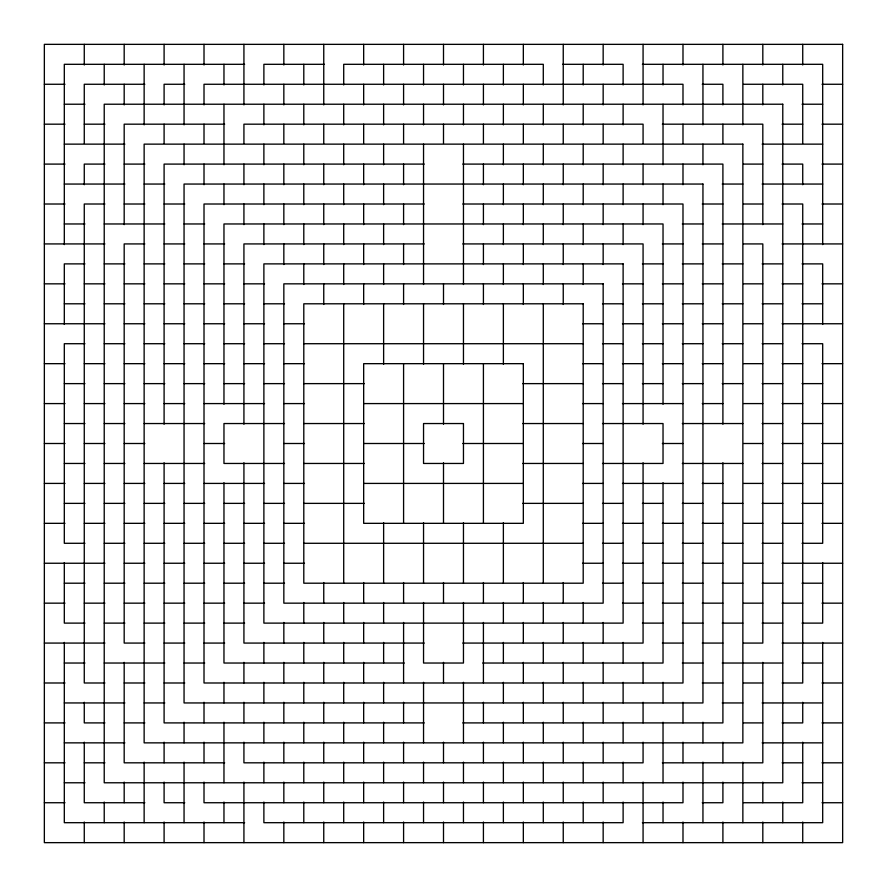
<?xml version="1.0" encoding="UTF-8"?>
<svg xmlns="http://www.w3.org/2000/svg" width="887" height="887" viewBox="0 0 887 887"><rect width="100%" height="100%" fill="white"/><g stroke="black" fill="none" stroke-linecap="round" stroke-linejoin="round"><path stroke-width="1.33" d="M244.612 64.307L64.307 64.307L64.307 244.612M324.442 64.307L263.882 64.307L263.882 84.952M562.558 64.307L623.117 64.307L623.117 84.952M642.388 64.307L822.692 64.307L822.692 244.612M44.35 84.265L64.995 84.265M144.825 84.265L84.265 84.265L84.265 143.45M184.74 84.265L164.095 84.265L164.095 104.91M702.26 84.265L722.905 84.265L722.905 104.91M743.55 84.265L802.735 84.265L802.735 143.45M822.005 84.265L842.65 84.265M64.307 104.222L84.952 104.222M802.048 104.222L822.692 104.222M44.35 124.18L64.995 124.18M84.265 124.18L104.91 124.18M224.655 124.18L124.18 124.18L124.18 224.655M662.345 124.18L762.82 124.18L762.82 224.655M782.09 124.18L802.735 124.18M822.005 124.18L842.65 124.18M64.307 144.137L124.867 144.137M762.133 144.137L822.692 144.137M44.35 164.095L64.995 164.095M104.91 164.095L84.265 164.095L84.265 184.74M124.18 164.095L144.825 164.095M424.23 164.095L164.095 164.095L164.095 424.23M462.77 164.095L722.905 164.095L722.905 424.23M743.55 164.095L762.82 164.095M782.09 164.095L802.735 164.095L802.735 184.74M822.005 164.095L842.65 164.095M64.307 184.052L124.867 184.052M144.137 184.052L164.782 184.052M722.218 184.052L742.862 184.052M762.133 184.052L822.692 184.052M44.35 204.01L64.995 204.01M104.91 204.01L84.265 204.01L84.265 682.99L104.91 682.99M124.18 204.01L144.825 204.01M164.095 204.01L184.74 204.01M424.23 204.01L204.01 204.01L204.01 682.99L682.99 682.99L682.99 204.01L462.77 204.01M702.26 204.01L722.905 204.01M743.55 204.01L762.82 204.01M782.09 204.01L802.735 204.01L802.735 682.99L782.09 682.99M822.005 204.01L842.65 204.01M64.307 223.967L84.952 223.967M104.222 223.967L164.782 223.967M184.052 223.967L204.697 223.967M682.303 223.967L702.947 223.967M722.218 223.967L782.777 223.967M802.048 223.967L822.692 223.967M44.35 243.925L104.91 243.925M144.825 243.925L124.18 243.925L124.18 643.075L144.825 643.075M164.095 243.925L184.74 243.925M204.01 243.925L224.655 243.925M424.23 243.925L243.925 243.925L243.925 424.23M462.77 243.925L643.075 243.925L643.075 424.23M662.345 243.925L682.99 243.925M702.26 243.925L722.905 243.925M743.55 243.925L762.82 243.925L762.82 643.075L743.55 643.075M782.09 243.925L842.65 243.925M84.952 263.882L64.307 263.882L64.307 324.442M104.222 263.882L124.867 263.882M144.137 263.882L164.782 263.882M184.052 263.882L204.697 263.882M223.967 263.882L244.612 263.882M642.388 263.882L663.032 263.882M682.303 263.882L702.947 263.882M722.218 263.882L742.862 263.882M762.133 263.882L782.777 263.882M802.048 263.882L822.692 263.882L822.692 324.442M44.35 283.84L64.995 283.84M84.265 283.84L104.91 283.84M124.18 283.84L144.825 283.84M164.095 283.84L184.74 283.84M204.01 283.84L224.655 283.84M243.925 283.84L264.57 283.84M622.43 283.84L643.075 283.84M662.345 283.84L682.99 283.84M702.26 283.84L722.905 283.84M743.55 283.84L762.82 283.84M782.09 283.84L802.735 283.84M822.005 283.84L842.65 283.84M64.307 303.797L84.952 303.797M104.222 303.797L124.867 303.797M144.137 303.797L164.782 303.797M184.052 303.797L204.697 303.797M223.967 303.797L244.612 303.797M263.882 303.797L284.527 303.797M602.473 303.797L623.117 303.797M642.388 303.797L663.032 303.797M682.303 303.797L702.947 303.797M722.218 303.797L742.862 303.797M762.133 303.797L782.777 303.797M802.048 303.797L822.692 303.797M44.35 323.755L104.91 323.755M124.18 323.755L144.825 323.755M164.095 323.755L184.74 323.755M204.01 323.755L224.655 323.755M243.925 323.755L264.57 323.755M283.84 323.755L304.485 323.755M582.515 323.755L603.16 323.755M622.43 323.755L643.075 323.755M662.345 323.755L682.99 323.755M702.26 323.755L722.905 323.755M743.55 323.755L762.82 323.755M782.09 323.755L842.65 323.755M84.952 343.712L64.307 343.712L64.307 543.287L84.952 543.287M104.222 343.712L124.867 343.712M144.137 343.712L164.782 343.712M184.052 343.712L204.697 343.712M223.967 343.712L244.612 343.712M263.882 343.712L284.527 343.712M303.797 343.712L583.202 343.712M602.473 343.712L623.117 343.712M642.388 343.712L663.032 343.712M682.303 343.712L702.947 343.712M722.218 343.712L742.862 343.712M762.133 343.712L782.777 343.712M802.048 343.712L822.692 343.712L822.692 543.287L802.048 543.287M44.35 363.67L64.995 363.67M84.265 363.67L104.91 363.67M124.18 363.67L144.825 363.67M164.095 363.67L184.74 363.67M204.01 363.67L224.655 363.67M243.925 363.67L264.57 363.67M283.84 363.67L304.485 363.67M582.515 363.67L603.16 363.67M622.43 363.67L643.075 363.67M662.345 363.67L682.99 363.67M702.26 363.67L722.905 363.67M743.55 363.67L762.82 363.67M782.09 363.67L802.735 363.67M822.005 363.67L842.65 363.67M64.307 383.627L84.952 383.627M104.222 383.627L124.867 383.627M144.137 383.627L164.782 383.627M184.052 383.627L204.697 383.627M223.967 383.627L244.612 383.627M263.882 383.627L284.527 383.627M303.797 383.627L364.357 383.627M522.643 383.627L583.202 383.627M602.473 383.627L623.117 383.627M642.388 383.627L663.032 383.627M682.303 383.627L702.947 383.627M722.218 383.627L742.862 383.627M762.133 383.627L782.777 383.627M802.048 383.627L822.692 383.627M44.35 403.585L64.995 403.585M84.265 403.585L104.91 403.585M124.18 403.585L144.825 403.585M164.095 403.585L184.74 403.585M204.01 403.585L264.57 403.585M283.84 403.585L304.485 403.585M363.67 403.585L523.33 403.585M582.515 403.585L603.16 403.585M622.43 403.585L682.99 403.585M702.26 403.585L722.905 403.585M743.55 403.585L762.82 403.585M782.09 403.585L802.735 403.585M822.005 403.585L842.65 403.585M64.307 423.542L84.952 423.542M104.222 423.542L124.867 423.542M144.137 423.542L204.697 423.542M284.527 423.542L223.967 423.542L223.967 463.457L284.527 463.457M303.797 423.542L364.357 423.542M522.643 423.542L583.202 423.542M602.473 423.542L663.032 423.542L663.032 463.457L602.473 463.457M682.303 423.542L742.862 423.542M762.133 423.542L782.777 423.542M802.048 423.542L822.692 423.542M44.35 443.5L64.995 443.5M84.265 443.5L104.91 443.5M124.18 443.5L144.825 443.5M204.01 443.5L224.655 443.5M283.84 443.5L304.485 443.5M363.67 443.5L424.23 443.5M462.77 443.5L523.33 443.5M582.515 443.5L603.16 443.5M662.345 443.5L682.99 443.5M743.55 443.5L762.82 443.5M782.09 443.5L802.735 443.5M822.005 443.5L842.65 443.5M64.307 463.457L84.952 463.457M104.222 463.457L124.867 463.457M144.137 463.457L204.697 463.457M303.797 463.457L364.357 463.457M522.643 463.457L583.202 463.457M682.303 463.457L742.862 463.457M762.133 463.457L782.777 463.457M802.048 463.457L822.692 463.457M44.35 483.415L64.995 483.415M84.265 483.415L104.91 483.415M124.18 483.415L144.825 483.415M164.095 483.415L184.74 483.415M204.01 483.415L264.57 483.415M283.84 483.415L304.485 483.415M363.67 483.415L523.33 483.415M582.515 483.415L603.16 483.415M622.43 483.415L682.99 483.415M702.26 483.415L722.905 483.415M743.55 483.415L762.82 483.415M782.09 483.415L802.735 483.415M822.005 483.415L842.65 483.415M64.307 503.372L84.952 503.372M104.222 503.372L124.867 503.372M144.137 503.372L164.782 503.372M184.052 503.372L204.697 503.372M223.967 503.372L244.612 503.372M263.882 503.372L284.527 503.372M303.797 503.372L364.357 503.372M522.643 503.372L583.202 503.372M602.473 503.372L623.117 503.372M642.388 503.372L663.032 503.372M682.303 503.372L702.947 503.372M722.218 503.372L742.862 503.372M762.133 503.372L782.777 503.372M802.048 503.372L822.692 503.372M44.35 523.33L64.995 523.33M84.265 523.33L104.91 523.33M124.18 523.33L144.825 523.33M164.095 523.33L184.74 523.33M204.01 523.33L224.655 523.33M243.925 523.33L264.57 523.33M283.84 523.33L304.485 523.33M582.515 523.33L603.16 523.33M622.43 523.33L643.075 523.33M662.345 523.33L682.99 523.33M702.26 523.33L722.905 523.33M743.55 523.33L762.82 523.33M782.09 523.33L802.735 523.33M822.005 523.33L842.65 523.33M104.222 543.287L124.867 543.287M144.137 543.287L164.782 543.287M184.052 543.287L204.697 543.287M223.967 543.287L244.612 543.287M263.882 543.287L284.527 543.287M303.797 543.287L583.202 543.287M602.473 543.287L623.117 543.287M642.388 543.287L663.032 543.287M682.303 543.287L702.947 543.287M722.218 543.287L742.862 543.287M762.133 543.287L782.777 543.287M44.35 563.245L104.91 563.245M124.18 563.245L144.825 563.245M164.095 563.245L184.74 563.245M204.01 563.245L224.655 563.245M243.925 563.245L264.57 563.245M283.84 563.245L304.485 563.245M582.515 563.245L603.16 563.245M622.43 563.245L643.075 563.245M662.345 563.245L682.99 563.245M702.26 563.245L722.905 563.245M743.55 563.245L762.82 563.245M782.09 563.245L842.65 563.245M64.307 583.202L84.952 583.202M104.222 583.202L124.867 583.202M144.137 583.202L164.782 583.202M184.052 583.202L204.697 583.202M223.967 583.202L244.612 583.202M263.882 583.202L284.527 583.202M602.473 583.202L623.117 583.202M642.388 583.202L663.032 583.202M682.303 583.202L702.947 583.202M722.218 583.202L742.862 583.202M762.133 583.202L782.777 583.202M802.048 583.202L822.692 583.202M44.35 603.16L64.995 603.16M84.265 603.16L104.91 603.16M124.18 603.16L144.825 603.16M164.095 603.16L184.74 603.16M204.01 603.16L224.655 603.16M243.925 603.16L264.57 603.16M622.43 603.16L643.075 603.16M662.345 603.16L682.99 603.16M702.26 603.16L722.905 603.16M743.55 603.16L762.82 603.16M782.09 603.16L802.735 603.16M822.005 603.16L842.65 603.16M84.952 623.117L64.307 623.117L64.307 562.558M104.222 623.117L124.867 623.117M144.137 623.117L164.782 623.117M184.052 623.117L204.697 623.117M223.967 623.117L244.612 623.117M642.388 623.117L663.032 623.117M682.303 623.117L702.947 623.117M722.218 623.117L742.862 623.117M762.133 623.117L782.777 623.117M802.048 623.117L822.692 623.117L822.692 562.558M44.35 643.075L104.91 643.075M164.095 643.075L184.74 643.075M204.01 643.075L224.655 643.075M424.23 643.075L243.925 643.075L243.925 462.77M462.77 643.075L643.075 643.075L643.075 462.77M662.345 643.075L682.99 643.075M702.26 643.075L722.905 643.075M782.09 643.075L842.65 643.075M64.307 663.032L84.952 663.032M104.222 663.032L164.782 663.032M184.052 663.032L204.697 663.032M404.272 663.032L223.967 663.032L223.967 482.728M482.728 663.032L663.032 663.032L663.032 482.728M682.303 663.032L702.947 663.032M722.218 663.032L782.777 663.032M802.048 663.032L822.692 663.032M44.35 682.99L64.995 682.99M124.18 682.99L144.825 682.99M164.095 682.99L184.74 682.99M702.26 682.99L722.905 682.99M743.55 682.99L762.82 682.99M822.005 682.99L842.65 682.99M64.307 702.947L124.867 702.947M144.137 702.947L164.782 702.947M722.218 702.947L742.862 702.947M762.133 702.947L822.692 702.947M44.35 722.905L64.995 722.905M104.91 722.905L84.265 722.905L84.265 702.26M124.18 722.905L144.825 722.905M424.23 722.905L164.095 722.905L164.095 462.77M462.77 722.905L722.905 722.905L722.905 462.77M743.55 722.905L762.82 722.905M782.09 722.905L802.735 722.905L802.735 702.26M822.005 722.905L842.65 722.905M64.307 742.862L124.867 742.862M762.133 742.862L822.692 742.862M44.35 762.82L64.995 762.82M84.265 762.82L104.91 762.82M224.655 762.82L124.18 762.82L124.18 662.345M662.345 762.82L762.82 762.82L762.82 662.345M782.09 762.82L802.735 762.82M822.005 762.82L842.65 762.82M64.307 782.777L84.952 782.777M802.048 782.777L822.692 782.777M44.35 802.735L64.995 802.735M144.825 802.735L84.265 802.735L84.265 742.175M184.74 802.735L164.095 802.735L164.095 782.09M702.26 802.735L722.905 802.735L722.905 782.09M743.55 802.735L802.735 802.735L802.735 742.175M822.005 802.735L842.65 802.735M244.612 822.692L64.307 822.692L64.307 642.388M642.388 822.692L822.692 822.692L822.692 642.388M802.735 44.35L802.735 64.995M802.735 822.005L802.735 842.65M782.777 64.307L782.777 84.952M782.777 802.048L782.777 822.692M762.82 44.35L762.82 64.995M762.82 84.265L762.82 104.91M762.82 782.09L762.82 802.735M762.82 822.005L762.82 842.65M742.862 64.307L742.862 124.867M742.862 762.133L742.862 822.692M722.905 44.35L722.905 64.995M722.905 124.18L722.905 143.45M722.905 742.175L722.905 762.82M722.905 822.005L722.905 842.65M702.947 64.307L702.947 124.867M702.947 144.137L702.947 164.782M702.947 722.218L702.947 742.862M702.947 762.133L702.947 822.692M682.99 44.35L682.99 64.995M682.99 104.91L682.99 84.265L204.01 84.265L204.01 104.91M682.99 124.18L682.99 143.45M682.99 164.095L682.99 184.74M682.99 702.26L682.99 722.905M682.99 742.175L682.99 762.82M682.99 782.09L682.99 802.735L204.01 802.735L204.01 782.09M682.99 822.005L682.99 842.65M663.032 64.307L663.032 84.952M663.032 104.222L663.032 164.782M663.032 184.052L663.032 204.697M663.032 404.272L663.032 223.967L223.967 223.967L223.967 404.272M663.032 682.303L663.032 702.947M663.032 722.218L663.032 782.777M663.032 802.048L663.032 822.692M643.075 44.35L643.075 104.91M643.075 143.45L643.075 124.18L243.925 124.18L243.925 143.45M643.075 164.095L643.075 184.74M643.075 204.01L643.075 224.655M643.075 662.345L643.075 682.99M643.075 702.26L643.075 722.905M643.075 742.175L643.075 762.82L243.925 762.82L243.925 742.175M643.075 782.09L643.075 842.65M623.117 104.222L623.117 124.867M623.117 144.137L623.117 164.782M623.117 184.052L623.117 204.697M623.117 223.967L623.117 244.612M623.117 642.388L623.117 663.032M623.117 682.303L623.117 702.947M623.117 722.218L623.117 742.862M623.117 762.133L623.117 782.777M623.117 802.048L623.117 822.692L263.882 822.692L263.882 802.048M603.16 44.35L603.16 64.995M603.16 84.265L603.16 104.91M603.16 124.18L603.16 143.45M603.16 164.095L603.16 184.74M603.16 204.01L603.16 224.655M603.16 243.925L603.16 264.57M603.16 622.43L603.16 643.075M603.16 662.345L603.16 682.99M603.16 702.26L603.16 722.905M603.16 742.175L603.16 762.82M603.16 782.09L603.16 802.735M603.16 822.005L603.16 842.65M583.202 64.307L583.202 84.952M583.202 104.222L583.202 124.867M583.202 144.137L583.202 164.782M583.202 184.052L583.202 204.697M583.202 223.967L583.202 244.612M583.202 263.882L583.202 284.527M583.202 602.473L583.202 623.117M583.202 642.388L583.202 663.032M583.202 682.303L583.202 702.947M583.202 722.218L583.202 742.862M583.202 762.133L583.202 782.777M583.202 802.048L583.202 822.692M563.245 44.35L563.245 104.91M563.245 124.18L563.245 143.45M563.245 164.095L563.245 184.74M563.245 204.01L563.245 224.655M563.245 243.925L563.245 264.57M563.245 283.84L563.245 304.485M563.245 582.515L563.245 603.16M563.245 622.43L563.245 643.075M563.245 662.345L563.245 682.99M563.245 702.26L563.245 722.905M563.245 742.175L563.245 762.82M563.245 782.09L563.245 802.735M563.245 822.005L563.245 842.65M543.287 84.952L543.287 64.307L343.712 64.307L343.712 84.952M543.287 104.222L543.287 124.867M543.287 144.137L543.287 164.782M543.287 184.052L543.287 204.697M543.287 223.967L543.287 244.612M543.287 263.882L543.287 284.527M543.287 303.797L543.287 583.202M543.287 602.473L543.287 623.117M543.287 642.388L543.287 663.032M543.287 682.303L543.287 702.947M543.287 722.218L543.287 742.862M543.287 762.133L543.287 782.777M543.287 802.048L543.287 822.692M523.33 44.35L523.33 64.995M523.33 84.265L523.33 104.91M523.33 124.18L523.33 143.45M523.33 164.095L523.33 184.74M523.33 204.01L523.33 224.655M523.33 243.925L523.33 264.57M523.33 283.84L523.33 304.485M523.33 582.515L523.33 603.16M523.33 622.43L523.33 643.075M523.33 662.345L523.33 682.99M523.33 702.26L523.33 722.905M523.33 742.175L523.33 762.82M523.33 782.09L523.33 802.735M523.33 822.005L523.33 842.65M503.372 64.307L503.372 84.952M503.372 104.222L503.372 124.867M503.372 144.137L503.372 164.782M503.372 184.052L503.372 204.697M503.372 223.967L503.372 244.612M503.372 263.882L503.372 284.527M503.372 303.797L503.372 364.357M503.372 522.643L503.372 583.202M503.372 602.473L503.372 623.117M503.372 642.388L503.372 663.032M503.372 682.303L503.372 702.947M503.372 722.218L503.372 742.862M503.372 762.133L503.372 782.777M503.372 802.048L503.372 822.692M483.415 44.35L483.415 64.995M483.415 84.265L483.415 104.91M483.415 124.18L483.415 143.45M483.415 164.095L483.415 184.74M483.415 204.01L483.415 224.655M483.415 243.925L483.415 264.57M483.415 283.84L483.415 304.485M483.415 363.67L483.415 523.33M483.415 582.515L483.415 603.16M483.415 622.43L483.415 682.99M483.415 702.26L483.415 722.905M483.415 742.175L483.415 762.82M483.415 782.09L483.415 802.735M483.415 822.005L483.415 842.65M463.457 64.307L463.457 84.952M463.457 104.222L463.457 124.867M463.457 144.137L463.457 284.527M463.457 303.797L463.457 364.357M463.457 522.643L463.457 583.202M463.457 602.473L463.457 663.032L423.542 663.032L423.542 602.473M463.457 682.303L463.457 742.862M463.457 762.133L463.457 782.777M463.457 802.048L463.457 822.692M443.5 44.35L443.5 64.995M443.5 84.265L443.5 104.91M443.5 124.18L443.5 143.45M443.5 283.84L443.5 304.485M443.5 363.67L443.5 424.23M443.5 462.77L443.5 523.33M443.5 582.515L443.5 603.16M443.5 662.345L443.5 682.99M443.5 742.175L443.5 762.82M443.5 782.09L443.5 802.735M443.5 822.005L443.5 842.65M423.542 64.307L423.542 84.952M423.542 104.222L423.542 124.867M423.542 144.137L423.542 284.527M423.542 303.797L423.542 364.357M423.542 522.643L423.542 583.202M423.542 682.303L423.542 742.862M423.542 762.133L423.542 782.777M423.542 802.048L423.542 822.692M403.585 44.35L403.585 64.995M403.585 84.265L403.585 104.91M403.585 124.18L403.585 143.45M403.585 164.095L403.585 184.74M403.585 204.01L403.585 224.655M403.585 243.925L403.585 264.57M403.585 283.84L403.585 304.485M403.585 363.67L403.585 523.33M403.585 582.515L403.585 603.16M403.585 622.43L403.585 682.99M403.585 702.26L403.585 722.905M403.585 742.175L403.585 762.82M403.585 782.09L403.585 802.735M403.585 822.005L403.585 842.65M383.627 64.307L383.627 84.952M383.627 104.222L383.627 124.867M383.627 144.137L383.627 164.782M383.627 184.052L383.627 204.697M383.627 223.967L383.627 244.612M383.627 263.882L383.627 284.527M383.627 303.797L383.627 364.357M383.627 522.643L383.627 583.202M383.627 602.473L383.627 623.117M383.627 642.388L383.627 663.032M383.627 682.303L383.627 702.947M383.627 722.218L383.627 742.862M383.627 762.133L383.627 782.777M383.627 802.048L383.627 822.692M363.67 44.35L363.67 64.995M363.67 84.265L363.67 104.91M363.67 124.18L363.67 143.45M363.67 164.095L363.67 184.74M363.67 204.01L363.67 224.655M363.67 243.925L363.67 264.57M363.67 283.84L363.67 304.485M363.67 582.515L363.67 603.16M363.67 622.43L363.67 643.075M363.67 662.345L363.67 682.99M363.67 702.26L363.67 722.905M363.67 742.175L363.67 762.82M363.67 782.09L363.67 802.735M363.67 822.005L363.67 842.65M343.712 104.222L343.712 124.867M343.712 144.137L343.712 164.782M343.712 184.052L343.712 204.697M343.712 223.967L343.712 244.612M343.712 263.882L343.712 284.527M343.712 303.797L343.712 583.202M343.712 602.473L343.712 623.117M343.712 642.388L343.712 663.032M343.712 682.303L343.712 702.947M343.712 722.218L343.712 742.862M343.712 762.133L343.712 782.777M343.712 802.048L343.712 822.692M323.755 44.35L323.755 104.91M323.755 124.18L323.755 143.45M323.755 164.095L323.755 184.74M323.755 204.01L323.755 224.655M323.755 243.925L323.755 264.57M323.755 283.84L323.755 304.485M323.755 582.515L323.755 603.16M323.755 622.43L323.755 643.075M323.755 662.345L323.755 682.99M323.755 702.26L323.755 722.905M323.755 742.175L323.755 762.82M323.755 782.09L323.755 802.735M323.755 822.005L323.755 842.65M303.797 64.307L303.797 84.952M303.797 104.222L303.797 124.867M303.797 144.137L303.797 164.782M303.797 184.052L303.797 204.697M303.797 223.967L303.797 244.612M303.797 263.882L303.797 284.527M303.797 602.473L303.797 623.117M303.797 642.388L303.797 663.032M303.797 682.303L303.797 702.947M303.797 722.218L303.797 742.862M303.797 762.133L303.797 782.777M303.797 802.048L303.797 822.692M283.84 44.35L283.84 64.995M283.84 84.265L283.84 104.91M283.84 124.18L283.84 143.45M283.84 164.095L283.84 184.74M283.84 204.01L283.84 224.655M283.84 243.925L283.84 264.57M283.84 622.43L283.84 643.075M283.84 662.345L283.84 682.99M283.84 702.26L283.84 722.905M283.84 742.175L283.84 762.82M283.84 782.09L283.84 802.735M283.84 822.005L283.84 842.65M263.882 104.222L263.882 124.867M263.882 144.137L263.882 164.782M263.882 184.052L263.882 204.697M263.882 223.967L263.882 244.612M263.882 642.388L263.882 663.032M263.882 682.303L263.882 702.947M263.882 722.218L263.882 742.862M263.882 762.133L263.882 782.777M243.925 44.35L243.925 104.91M243.925 164.095L243.925 184.74M243.925 204.01L243.925 224.655M243.925 662.345L243.925 682.99M243.925 702.26L243.925 722.905M243.925 782.09L243.925 842.65M223.967 64.307L223.967 84.952M223.967 104.222L223.967 164.782M223.967 184.052L223.967 204.697M223.967 682.303L223.967 702.947M223.967 722.218L223.967 782.777M223.967 802.048L223.967 822.692M204.01 44.35L204.01 64.995M204.01 124.18L204.01 143.45M204.01 164.095L204.01 184.74M204.01 702.26L204.01 722.905M204.01 742.175L204.01 762.82M204.01 822.005L204.01 842.65M184.052 64.307L184.052 124.867M184.052 144.137L184.052 164.782M184.052 722.218L184.052 742.862M184.052 762.133L184.052 822.692M164.095 44.35L164.095 64.995M164.095 124.18L164.095 143.45M164.095 742.175L164.095 762.82M164.095 822.005L164.095 842.65M144.137 64.307L144.137 124.867M144.137 762.133L144.137 822.692M124.18 44.35L124.18 64.995M124.18 84.265L124.18 104.91M124.18 782.09L124.18 802.735M124.18 822.005L124.18 842.65M104.222 64.307L104.222 84.952M104.222 802.048L104.222 822.692M84.265 44.35L84.265 64.995M84.265 822.005L84.265 842.65M842.65 44.35L44.35 44.35L44.35 842.65L842.65 842.65L842.65 44.35M782.777 104.222L104.222 104.222L104.222 782.777L782.777 782.777L782.777 104.222M742.862 144.137L144.137 144.137L144.137 742.862L742.862 742.862L742.862 144.137M702.947 184.052L184.052 184.052L184.052 702.947L702.947 702.947L702.947 184.052M623.117 263.882L263.882 263.882L263.882 623.117L623.117 623.117L623.117 263.882M603.16 283.84L283.84 283.84L283.84 603.16L603.16 603.16L603.16 283.84M583.202 303.797L303.797 303.797L303.797 583.202L583.202 583.202L583.202 303.797M523.33 363.67L363.67 363.67L363.67 523.33L523.33 523.33L523.33 363.67M463.457 423.542L423.542 423.542L423.542 463.457L463.457 463.457L463.457 423.542"/></g></svg>
